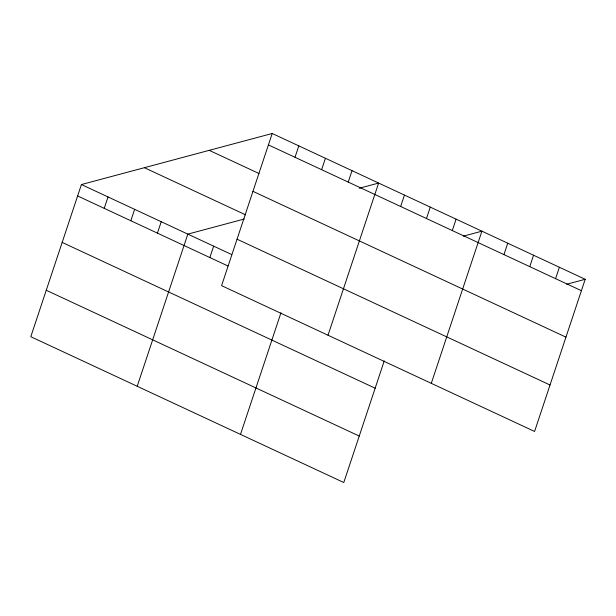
<?xml version="1.0" encoding="UTF-8"?>
<svg xmlns="http://www.w3.org/2000/svg" width="616" height="616" viewBox="0 0 616 616"><rect width="100%" height="100%" fill="white"/><g stroke="black" fill="none" stroke-linecap="round" stroke-linejoin="round"><path stroke-width="0.92" d="M272.21 133.487L221.591 285.655L534.58 431.454L585.2 279.287L272.21 133.487L81.42 184.546L30.8 336.713L343.79 482.513L384.245 360.884M104.227 208.347L108.023 196.943M130.831 220.744L134.627 209.332M157.434 233.133L161.23 221.729M137.214 386.286L187.834 234.119L244.313 219.003M209.864 257.557L213.652 246.146M295.018 157.288L298.814 145.884M321.621 169.685L325.417 158.274M240.502 434.395L280.965 312.766M348.233 182.074L352.021 170.671M328.012 335.227L378.624 183.06L359.182 188.265M400.654 206.499L404.45 195.087M426.472 218.526L430.268 207.115M452.298 230.553L456.094 219.142M431.292 383.337L481.912 231.177L463.394 236.128M503.942 254.608L507.738 243.205M529.76 266.636L533.556 255.232M555.586 278.671L559.382 267.259M566.682 284.245L585.2 279.287M268.414 144.899L581.404 290.698M209.248 150.343L259.028 173.527M252.968 191.345L565.95 337.145M144.383 167.698L245.645 214.869M237.045 239.2L550.034 385M81.42 184.546L231.731 254.57M77.624 195.957L227.935 265.973M62.17 242.404L375.159 388.203M46.254 290.267L359.244 436.059"/></g></svg>
